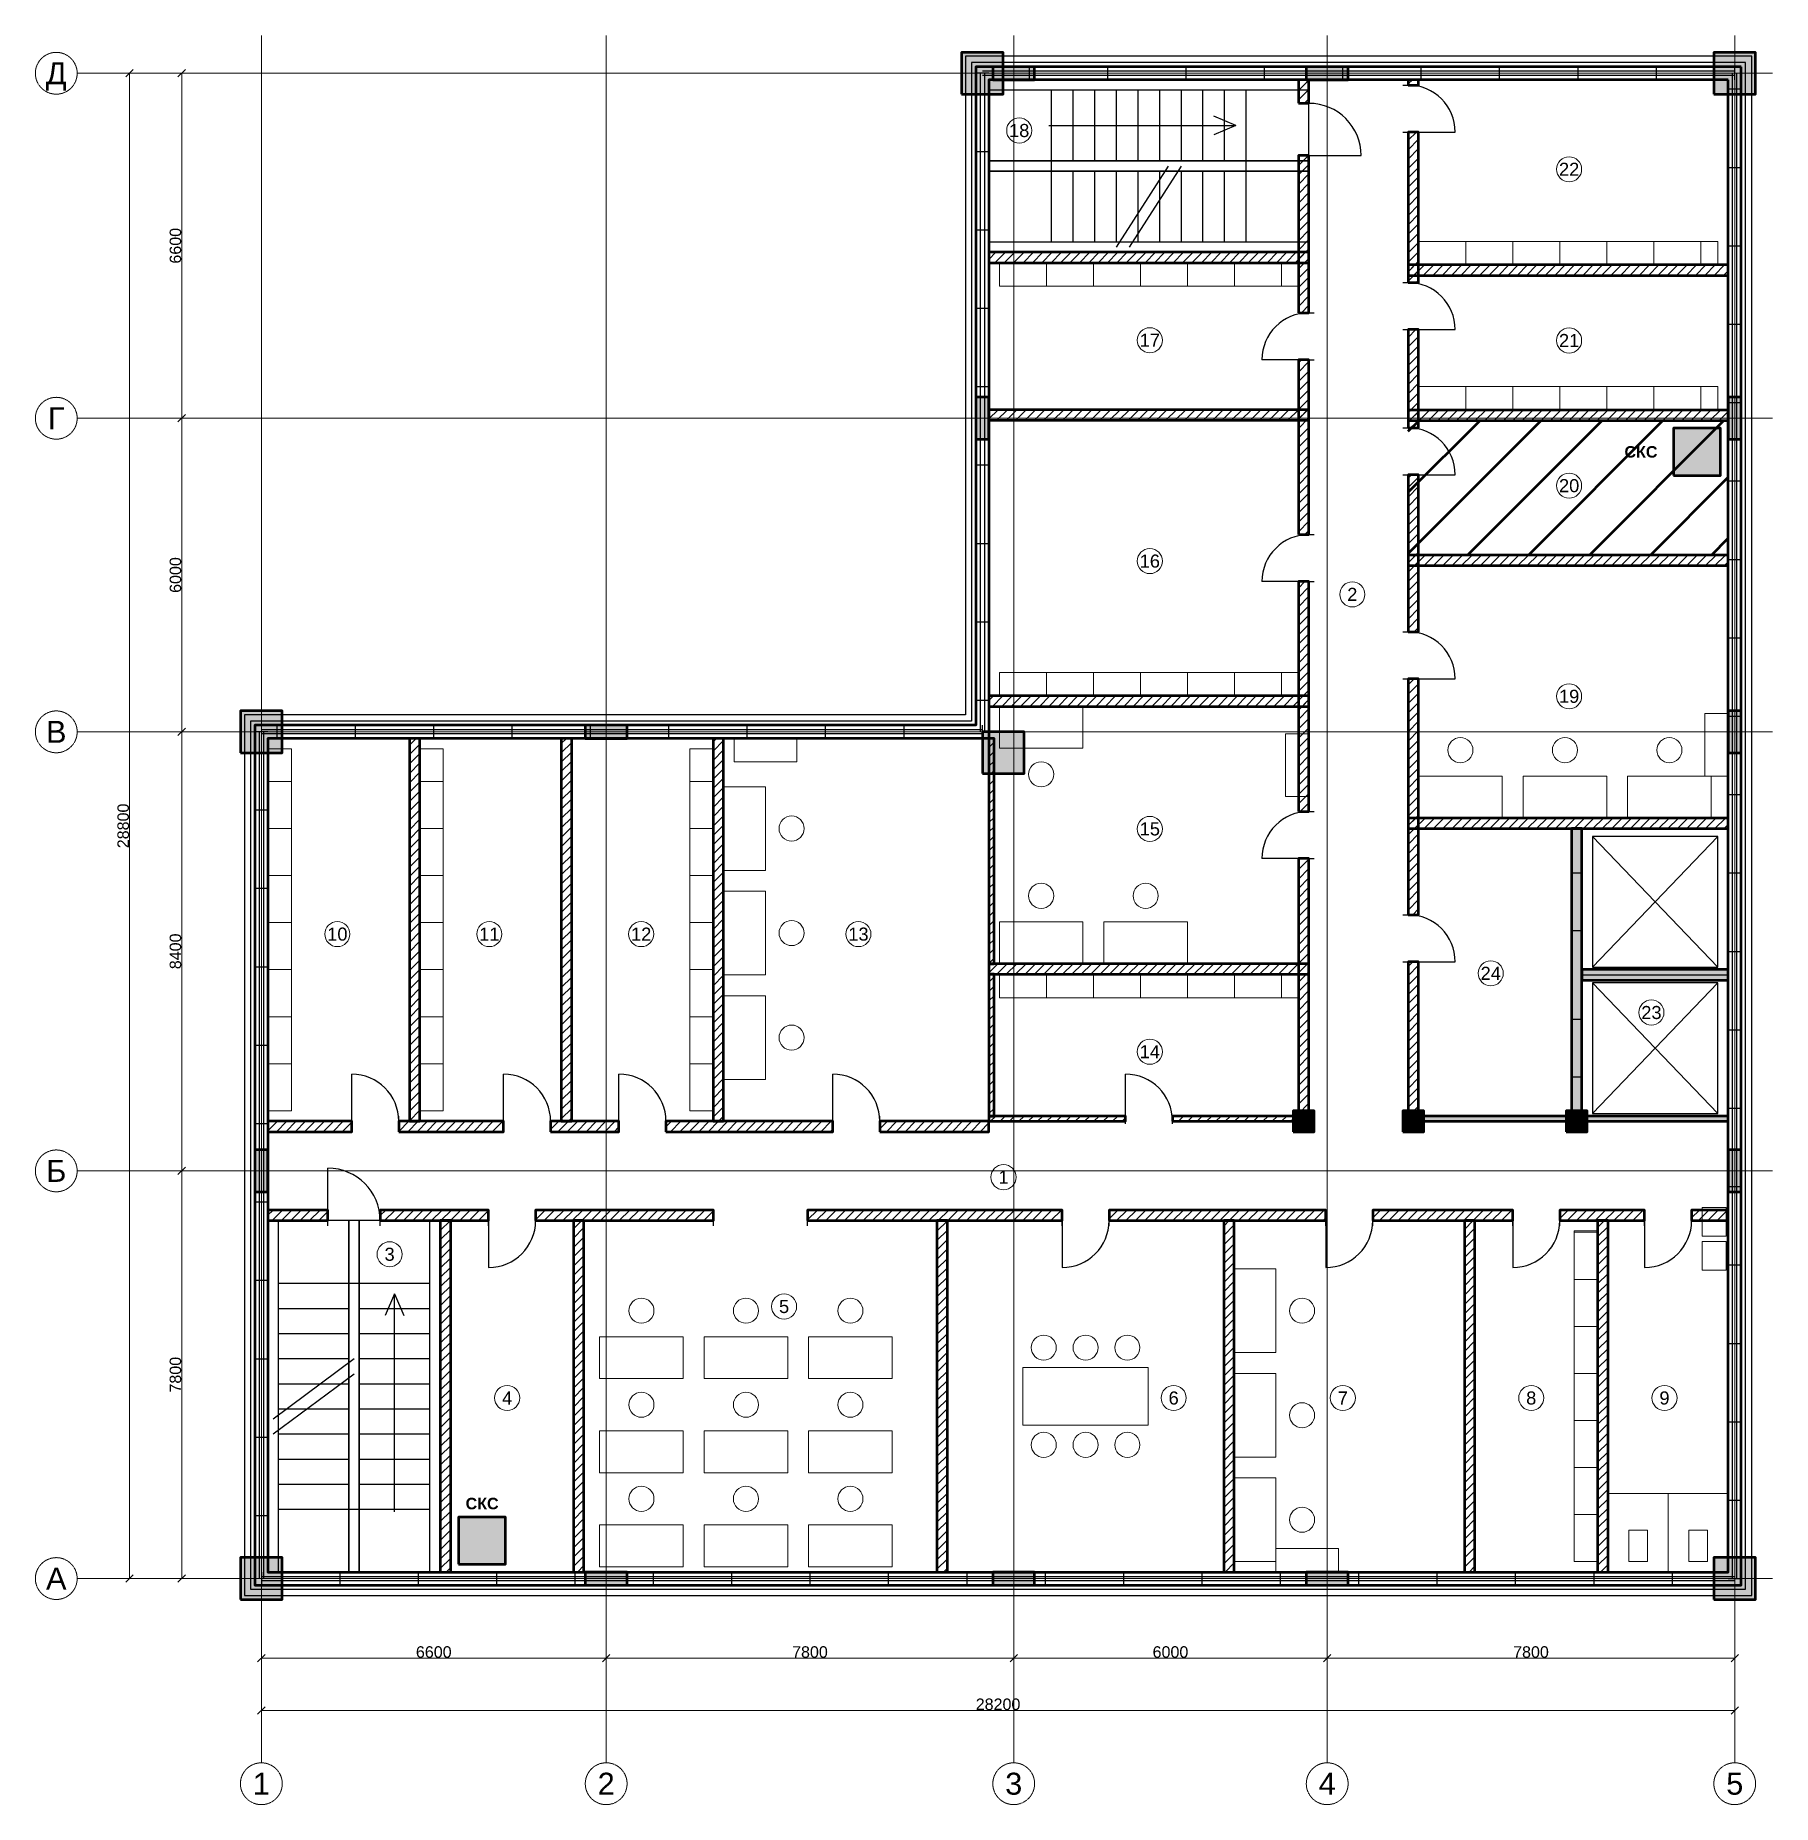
# Model space of a CAD drawing. Header units: millimetres. Extents: x -4325 to 28925, y -4325 to 29525.
import ezdxf
from ezdxf.enums import TextEntityAlignment as Align

# ---------------------------------------------------------------- set-up
doc = ezdxf.new("R2010")
doc.units = ezdxf.units.MM
doc.linetypes.add('CENTER2', pattern=[2.541, 1.587, -0.318, 0.318, -0.318])
for name, color, linetype, lineweight in [('A-ANNO-ROOM', 7, 'CONTINUOUS', 18), ('A-DIMS', 8, 'CONTINUOUS', 13), ('A-DOOR', 3, 'CONTINUOUS', 25), ('A-ELEV', 7, 'CONTINUOUS', 25), ('A-FACADE-PANEL', 8, 'CONTINUOUS', 25), ('A-FURN', 8, 'CONTINUOUS', 18), ('A-GLAZ-RIBBON', 5, 'CONTINUOUS', 25), ('A-GRID', 8, 'CENTER2', 13), ('A-HATCH', 9, 'CONTINUOUS', 9), ('A-OUTLINE', 7, 'CONTINUOUS', 50), ('A-SANI', 8, 'CONTINUOUS', 18), ('A-STAIR', 7, 'CONTINUOUS', 25), ('A-WALL-BLOCK', 9, 'CONTINUOUS', 50), ('A-WALL-RC', 7, 'CONTINUOUS', 50), ('E-SCS-RISER', 1, 'CONTINUOUS', 50), ('E-SERVER-ROOM', 1, 'CONTINUOUS', 50)]:
    doc.layers.add(name, color=color, linetype=linetype, lineweight=lineweight)
doc.styles.add('Arial-Bold', font='arialbd.ttf')
doc.styles.get("Standard").update_dxf_attribs({"font": 'arial.ttf'})

msp = doc.modelspace()

# ---------------------------------------------------------------- hatches: boundary and pattern name
at = {"layer": 'A-HATCH'}
h = msp.add_hatch(dxfattribs=at)
h.set_pattern_fill('ANSI31', scale=40)
h.paths.add_polyline_path([(19850, 28225), (20050, 28225), (20050, 28675), (20050, 28675), (19850, 28675), (19850, 28675)])
h = msp.add_hatch(dxfattribs=at)
h.set_pattern_fill('ANSI31', scale=40)
h.paths.add_polyline_path([(21950, 28575), (22150, 28575), (22150, 28675), (22150, 28675), (21950, 28675), (21950, 28675)])
h = msp.add_hatch(dxfattribs=at)
h.set_pattern_fill('ANSI31', scale=40)
h.paths.add_polyline_path([(21950, 24795), (22150, 24795), (22150, 27675), (21950, 27675)])
h = msp.add_hatch(dxfattribs=at)
h.set_pattern_fill('ANSI31', scale=40)
h.paths.add_polyline_path([(19850, 24218), (20050, 24218), (20050, 27225), (19850, 27225)])
h = msp.add_hatch(dxfattribs=at)
h.set_pattern_fill('ANSI31', scale=40)
h.paths.add_polyline_path([(13925, 25175), (13925, 25175), (20050, 25175), (20050, 25375), (13925, 25375), (13925, 25375)])
h = msp.add_hatch(dxfattribs=at)
h.set_pattern_fill('ANSI31', scale=40)
h.paths.add_polyline_path([(21950, 24933), (28075, 24933), (28075, 24933), (28075, 25133), (28075, 25133), (21950, 25133)])
h = msp.add_hatch(dxfattribs=at)
h.set_pattern_fill('ANSI31', scale=40)
h.paths.add_polyline_path([(21950, 22018), (22150, 22018), (22150, 23895), (21950, 23895)])
h = msp.add_hatch(dxfattribs=at)
h.set_pattern_fill('ANSI31', scale=40)
h.paths.add_polyline_path([(19850, 19974), (20050, 19974), (20050, 23318), (19850, 23318)])
h = msp.add_hatch(dxfattribs=at)
h.set_pattern_fill('ANSI31', scale=40)
h.paths.add_polyline_path([(13925, 22162), (13925, 22162), (20050, 22162), (20050, 22362), (13925, 22362), (13925, 22362)])
h = msp.add_hatch(dxfattribs=at)
h.set_pattern_fill('ANSI31', scale=40)
h.paths.add_polyline_path([(21950, 22157), (28075, 22157), (28075, 22157), (28075, 22357), (28075, 22357), (21950, 22357)])
h = msp.add_hatch(dxfattribs=at)
h.set_pattern_fill('ANSI31', scale=40)
h.paths.add_polyline_path([(21950, 18115), (22150, 18115), (22150, 21118), (21950, 21118)])
h = msp.add_hatch(dxfattribs=at)
h.set_pattern_fill('ANSI31', scale=40)
h.paths.add_polyline_path([(21950, 19380), (28075, 19380), (28075, 19380), (28075, 19580), (28075, 19580), (21950, 19580)])
h = msp.add_hatch(dxfattribs=at)
h.set_pattern_fill('ANSI31', scale=40)
h.paths.add_polyline_path([(19850, 14675), (20050, 14675), (20050, 19074), (19850, 19074)])
h = msp.add_hatch(dxfattribs=at)
h.set_pattern_fill('ANSI31', scale=40)
h.paths.add_polyline_path([(21950, 12700), (22150, 12700), (22150, 17215), (21950, 17215)])
h = msp.add_hatch(dxfattribs=at)
h.set_pattern_fill('ANSI31', scale=40)
h.paths.add_polyline_path([(13925, 16687), (13925, 16687), (20050, 16687), (20050, 16887), (13925, 16887), (13925, 16887)])
h = msp.add_hatch(dxfattribs=at)
h.set_pattern_fill('ANSI31', scale=40)
h.paths.add_polyline_path([(2833, 8750), (3033, 8750), (3033, 16075), (3033, 16075), (2833, 16075), (2833, 16075)])
h = msp.add_hatch(dxfattribs=at)
h.set_pattern_fill('ANSI31', scale=40)
h.paths.add_polyline_path([(5740, 8750), (5940, 8750), (5940, 16075), (5940, 16075), (5740, 16075), (5740, 16075)])
h = msp.add_hatch(dxfattribs=at)
h.set_pattern_fill('ANSI31', scale=40)
h.paths.add_polyline_path([(8648, 8750), (8848, 8750), (8848, 16075), (8848, 16075), (8648, 16075), (8648, 16075)])
h = msp.add_hatch(dxfattribs=at)
h.set_pattern_fill('ANSI31', scale=40)
h.paths.add_polyline_path([(13925, 11763), (14025, 11763), (14025, 16075), (14025, 16075), (13925, 16075), (13925, 16075)])
h = msp.add_hatch(dxfattribs=at)
h.set_pattern_fill('ANSI31', scale=40)
h.paths.add_polyline_path([(21950, 14350), (28075, 14350), (28075, 14350), (28075, 14550), (28075, 14550), (21950, 14550)])
h = msp.add_hatch(dxfattribs=at)
h.set_pattern_fill('ANSI31', scale=40)
h.paths.add_polyline_path([(19850, 8750), (20050, 8750), (20050, 13775), (19850, 13775)])
h = msp.add_hatch(dxfattribs=at)
h.set_pattern_fill('ANSI31', scale=40)
h.paths.add_polyline_path([(13925, 11563), (20050, 11563), (20050, 11763), (13925, 11763)])
h = msp.add_hatch(dxfattribs=at)
h.set_pattern_fill('ANSI31', scale=40)
h.paths.add_polyline_path([(13925, 8850), (14025, 8850), (14025, 11563), (13925, 11563)])
h = msp.add_hatch(dxfattribs=at)
h.set_pattern_fill('ANSI31', scale=40)
h.paths.add_polyline_path([(21950, 8750), (22150, 8750), (22150, 11800), (21950, 11800)])
h = msp.add_hatch(dxfattribs=at)
h.set_pattern_fill('ANSI31', scale=40)
h.paths.add_polyline_path([(13925, 8750), (16538, 8750), (16538, 8850), (13925, 8850)])
h = msp.add_hatch(dxfattribs=at)
h.set_pattern_fill('ANSI31', scale=40)
h.paths.add_polyline_path([(17438, 8750), (19850, 8750), (19850, 8850), (17438, 8850)])
h = msp.add_hatch(dxfattribs=at)
h.set_pattern_fill('ANSI31', scale=40)
h.paths.add_polyline_path([(125, 8550), (125, 8550), (1729, 8550), (1729, 8750), (125, 8750), (125, 8750)])
h = msp.add_hatch(dxfattribs=at)
h.set_pattern_fill('ANSI31', scale=40)
h.paths.add_polyline_path([(2629, 8550), (4636, 8550), (4636, 8750), (2629, 8750)])
h = msp.add_hatch(dxfattribs=at)
h.set_pattern_fill('ANSI31', scale=40)
h.paths.add_polyline_path([(5536, 8550), (6844, 8550), (6844, 8750), (5536, 8750)])
h = msp.add_hatch(dxfattribs=at)
h.set_pattern_fill('ANSI31', scale=40)
h.paths.add_polyline_path([(7744, 8550), (10936, 8550), (10936, 8750), (7744, 8750)])
h = msp.add_hatch(dxfattribs=at)
h.set_pattern_fill('ANSI31', scale=40)
h.paths.add_polyline_path([(11836, 8550), (13925, 8550), (13925, 8750), (11836, 8750)])
h = msp.add_hatch(dxfattribs=at)
h.set_pattern_fill('ANSI31', scale=40)
h.paths.add_polyline_path([(125, 6850), (125, 6850), (1275, 6850), (1275, 7050), (125, 7050), (125, 7050)])
h = msp.add_hatch(dxfattribs=at)
h.set_pattern_fill('ANSI31', scale=40)
h.paths.add_polyline_path([(2275, 6850), (4350, 6850), (4350, 7050), (2275, 7050)])
h = msp.add_hatch(dxfattribs=at)
h.set_pattern_fill('ANSI31', scale=40)
h.paths.add_polyline_path([(3425, 125), (3625, 125), (3625, 125), (3625, 6850), (3425, 6850), (3425, 125)])
h = msp.add_hatch(dxfattribs=at)
h.set_pattern_fill('ANSI31', scale=40)
h.paths.add_polyline_path([(5250, 6850), (8653, 6850), (8653, 7050), (5250, 7050)])
h = msp.add_hatch(dxfattribs=at)
h.set_pattern_fill('ANSI31', scale=40)
h.paths.add_polyline_path([(5975, 125), (6175, 125), (6175, 125), (6175, 6850), (5975, 6850), (5975, 125)])
h = msp.add_hatch(dxfattribs=at)
h.set_pattern_fill('ANSI31', scale=40)
h.paths.add_polyline_path([(10453, 6850), (15325, 6850), (15325, 7050), (10453, 7050)])
h = msp.add_hatch(dxfattribs=at)
h.set_pattern_fill('ANSI31', scale=40)
h.paths.add_polyline_path([(12931, 125), (13131, 125), (13131, 125), (13131, 6850), (12931, 6850), (12931, 125)])
h = msp.add_hatch(dxfattribs=at)
h.set_pattern_fill('ANSI31', scale=40)
h.paths.add_polyline_path([(16225, 6850), (20372, 6850), (20372, 7050), (16225, 7050)])
h = msp.add_hatch(dxfattribs=at)
h.set_pattern_fill('ANSI31', scale=40)
h.paths.add_polyline_path([(18419, 125), (18619, 125), (18619, 125), (18619, 6850), (18419, 6850), (18419, 125)])
h = msp.add_hatch(dxfattribs=at)
h.set_pattern_fill('ANSI31', scale=40)
h.paths.add_polyline_path([(21272, 6850), (23950, 6850), (23950, 7050), (21272, 7050)])
h = msp.add_hatch(dxfattribs=at)
h.set_pattern_fill('ANSI31', scale=40)
h.paths.add_polyline_path([(23025, 125), (23225, 125), (23225, 125), (23225, 6850), (23025, 6850), (23025, 125)])
h = msp.add_hatch(dxfattribs=at)
h.set_pattern_fill('ANSI31', scale=40)
h.paths.add_polyline_path([(24850, 6850), (26475, 6850), (26475, 7050), (24850, 7050)])
h = msp.add_hatch(dxfattribs=at)
h.set_pattern_fill('ANSI31', scale=40)
h.paths.add_polyline_path([(25575, 125), (25775, 125), (25775, 125), (25775, 6850), (25575, 6850), (25575, 125)])
h = msp.add_hatch(dxfattribs=at)
h.set_pattern_fill('ANSI31', scale=40)
h.paths.add_polyline_path([(27375, 6850), (28075, 6850), (28075, 6850), (28075, 7050), (28075, 7050), (27375, 7050)])
at = {"layer": 'A-WALL-RC'}
h = msp.add_hatch(color=7, dxfattribs=at)
h.dxf.hatch_style = 1
h.paths.add_polyline_path([(13400, 28400), (14200, 28400), (14200, 29200), (13400, 29200)])
h = msp.add_hatch(color=7, dxfattribs=at)
h.dxf.hatch_style = 1
h.paths.add_polyline_path([(27800, 28400), (28600, 28400), (28600, 29200), (27800, 29200)])
h = msp.add_hatch(color=7, dxfattribs=at)
h.dxf.hatch_style = 1
h.paths.add_polyline_path([(14000, 28675), (14800, 28675), (14800, 28925), (14000, 28925)])
h = msp.add_hatch(color=7, dxfattribs=at)
h.dxf.hatch_style = 1
h.paths.add_polyline_path([(20000, 28675), (20800, 28675), (20800, 28925), (20000, 28925)])
h = msp.add_hatch(color=7, dxfattribs=at)
h.dxf.hatch_style = 1
h.paths.add_polyline_path([(13675, 21800), (13925, 21800), (13925, 22600), (13675, 22600)])
h = msp.add_hatch(color=7, dxfattribs=at)
h.dxf.hatch_style = 1
h.paths.add_polyline_path([(28075, 21800), (28325, 21800), (28325, 22600), (28075, 22600)])
h = msp.add_hatch(color=7, dxfattribs=at)
h.dxf.hatch_style = 1
h.paths.add_polyline_path([(-400, 15800), (400, 15800), (400, 16600), (-400, 16600)])
h = msp.add_hatch(color=7, dxfattribs=at)
h.dxf.hatch_style = 1
h.paths.add_polyline_path([(28075, 15800), (28325, 15800), (28325, 16600), (28075, 16600)])
h = msp.add_hatch(color=7, dxfattribs=at)
h.dxf.hatch_style = 1
h.paths.add_polyline_path([(6200, 16075), (7000, 16075), (7000, 16325), (6200, 16325)])
h = msp.add_hatch(color=7, dxfattribs=at)
h.dxf.hatch_style = 1
h.paths.add_polyline_path([(13800, 15400), (14600, 15400), (14600, 16200), (13800, 16200)])
h = msp.add_hatch(color=7, dxfattribs=at)
h.dxf.hatch_style = 1
h.paths.add_polyline_path([(25075, 8750), (25275, 8750), (25275, 14350), (25075, 14350)])
h = msp.add_hatch(color=7, dxfattribs=at)
h.dxf.hatch_style = 1
h.paths.add_polyline_path([(25275, 11450), (28075, 11450), (28075, 11450), (28075, 11650), (28075, 11650), (25275, 11650)])
h = msp.add_hatch(color=7, dxfattribs=at)
h.dxf.hatch_style = 1
h.paths.add_polyline_path([(19750, 8550), (20150, 8550), (20150, 8950), (19750, 8950)])
h = msp.add_hatch(color=7, dxfattribs=at)
h.dxf.hatch_style = 1
h.paths.add_polyline_path([(21850, 8550), (22250, 8550), (22250, 8950), (21850, 8950)])
h = msp.add_hatch(color=7, dxfattribs=at)
h.dxf.hatch_style = 1
h.paths.add_polyline_path([(22150, 8750), (25075, 8750), (25075, 8850), (22150, 8850)])
h = msp.add_hatch(color=7, dxfattribs=at)
h.dxf.hatch_style = 1
h.paths.add_polyline_path([(24975, 8550), (25375, 8550), (25375, 8950), (24975, 8950)])
h = msp.add_hatch(color=7, dxfattribs=at)
h.dxf.hatch_style = 1
h.paths.add_polyline_path([(25275, 8750), (28075, 8750), (28075, 8750), (28075, 8850), (28075, 8850), (25275, 8850)])
h = msp.add_hatch(color=7, dxfattribs=at)
h.dxf.hatch_style = 1
h.paths.add_polyline_path([(-125, 7400), (125, 7400), (125, 8200), (-125, 8200)])
h = msp.add_hatch(color=7, dxfattribs=at)
h.dxf.hatch_style = 1
h.paths.add_polyline_path([(28075, 7400), (28325, 7400), (28325, 8200), (28075, 8200)])
h = msp.add_hatch(color=7, dxfattribs=at)
h.dxf.hatch_style = 1
h.paths.add_polyline_path([(-400, -400), (400, -400), (400, 400), (-400, 400)])
h = msp.add_hatch(color=7, dxfattribs=at)
h.dxf.hatch_style = 1
h.paths.add_polyline_path([(27800, -400), (28600, -400), (28600, 400), (27800, 400)])
h = msp.add_hatch(color=7, dxfattribs=at)
h.dxf.hatch_style = 1
h.paths.add_polyline_path([(6200, -125), (7000, -125), (7000, 125), (6200, 125)])
h = msp.add_hatch(color=7, dxfattribs=at)
h.dxf.hatch_style = 1
h.paths.add_polyline_path([(14000, -125), (14800, -125), (14800, 125), (14000, 125)])
h = msp.add_hatch(color=7, dxfattribs=at)
h.dxf.hatch_style = 1
h.paths.add_polyline_path([(20000, -125), (20800, -125), (20800, 125), (20000, 125)])
at = {"layer": 'E-SCS-RISER'}
h = msp.add_hatch(color=7, dxfattribs=at)
h.dxf.hatch_style = 1
h.paths.add_polyline_path([(27025, 21107), (27925, 21107), (27925, 22007), (27025, 22007)])
h = msp.add_hatch(color=7, dxfattribs=at)
h.dxf.hatch_style = 1
h.paths.add_polyline_path([(3775, 275), (4675, 275), (4675, 1175), (3775, 1175)])
at = {"layer": 'E-SERVER-ROOM'}
h = msp.add_hatch(dxfattribs=at)
h.set_pattern_fill('ANSI31', scale=260)
h.paths.add_polyline_path([(21950, 19580), (28075, 19580), (28075, 22157), (21950, 22157)])

# ---------------------------------------------------------------- linework, layer by layer
at = {"layer": 'A-ANNO-ROOM'}
for centre in [(14505, 27705), (25030, 26963), (17005, 23692), (25030, 23687), (25030, 20910), (17005, 19467), (20880, 18830), (25030, 16880), (17005, 14343), (1455, 12330), (4363, 12330), (7270, 12330), (11428, 12330), (23530, 11580), (26605, 10830), (17005, 10080), (14205, 7680), (2455, 6205), (10005, 5205), (4705, 3455), (17461, 3455), (20699, 3455), (24305, 3455), (26855, 3455)]:
    msp.add_circle(centre, 240, dxfattribs=at)
at = {"layer": 'A-DIMS'}
for p, q in [((-2596, 28729), (-2454, 28871)), ((-2525, 0), (-2525, 28800)), ((-1596, 28729), (-1454, 28871)), ((-1525, 22200), (-1525, 28800)), ((-1596, 22129), (-1454, 22271)), ((-1596, 22129), (-1454, 22271)), ((-1525, 16200), (-1525, 22200)), ((-1596, 16129), (-1454, 16271)), ((-1596, 16129), (-1454, 16271)), ((-1525, 7800), (-1525, 16200)), ((-1596, 7729), (-1454, 7871)), ((-1596, 7729), (-1454, 7871)), ((-1525, 0), (-1525, 7800)), ((-2596, -71), (-2454, 71)), ((-1596, -71), (-1454, 71)), ((-71, -1596), (71, -1454)), ((0, -1525), (6600, -1525)), ((6529, -1596), (6671, -1454)), ((6529, -1596), (6671, -1454)), ((6600, -1525), (14400, -1525)), ((14329, -1596), (14471, -1454)), ((14329, -1596), (14471, -1454)), ((14400, -1525), (20400, -1525)), ((20329, -1596), (20471, -1454)), ((20329, -1596), (20471, -1454)), ((20400, -1525), (28200, -1525)), ((28129, -1596), (28271, -1454)), ((-71, -2596), (71, -2454)), ((0, -2525), (28200, -2525)), ((28129, -2596), (28271, -2454))]:
    msp.add_line(p, q, dxfattribs=at)
at = {"layer": 'A-DOOR'}
for p, q in [((21850, 28575), (22050, 28575)), ((19950, 28225), (20150, 28225)), ((21850, 27675), (22050, 27675)), ((21950, 27675), (22850, 27675)), ((19950, 27225), (20150, 27225)), ((20050, 27225), (21050, 27225)), ((21850, 24795), (22050, 24795)), ((19950, 24218), (20150, 24218)), ((21850, 23895), (22050, 23895)), ((21950, 23895), (22850, 23895)), ((20050, 23318), (19150, 23318)), ((19950, 23318), (20150, 23318)), ((21850, 22018), (22050, 22018)), ((21850, 21118), (22050, 21118)), ((21950, 21118), (22850, 21118)), ((19950, 19974), (20150, 19974)), ((20050, 19074), (19150, 19074)), ((19950, 19074), (20150, 19074)), ((21850, 18115), (22050, 18115)), ((21850, 17215), (22050, 17215)), ((21950, 17215), (22850, 17215)), ((19950, 14675), (20150, 14675)), ((20050, 13775), (19150, 13775)), ((19950, 13775), (20150, 13775)), ((25075, 13500), (25275, 13500)), ((21850, 12700), (22050, 12700)), ((25075, 12400), (25275, 12400)), ((21850, 11800), (22050, 11800)), ((21950, 11800), (22850, 11800)), ((25075, 10700), (25275, 10700)), ((1729, 8750), (1729, 9650)), ((4636, 8750), (4636, 9650)), ((6844, 8750), (6844, 9650)), ((10936, 8750), (10936, 9650)), ((16538, 8750), (16538, 9650)), ((25075, 9600), (25275, 9600)), ((1729, 8650), (1729, 8850)), ((2629, 8650), (2629, 8850)), ((4636, 8650), (4636, 8850)), ((5536, 8650), (5536, 8850)), ((6844, 8650), (6844, 8850)), ((7744, 8650), (7744, 8850)), ((10936, 8650), (10936, 8850)), ((11836, 8650), (11836, 8850)), ((16538, 8700), (16538, 8800)), ((17438, 8700), (17438, 8800)), ((1275, 6850), (1275, 7850)), ((1275, 6750), (1275, 6950)), ((2275, 6750), (2275, 6950)), ((4350, 6750), (4350, 6950)), ((4350, 6850), (4350, 5950)), ((5250, 6750), (5250, 6950)), ((8653, 6750), (8653, 6950)), ((10453, 6750), (10453, 6950)), ((15325, 6750), (15325, 6950)), ((15325, 6850), (15325, 5950)), ((16225, 6750), (16225, 6950)), ((20372, 6750), (20372, 6950)), ((20372, 6850), (20372, 5950)), ((21272, 6750), (21272, 6950)), ((23950, 6750), (23950, 6950)), ((23950, 6850), (23950, 5950)), ((24850, 6750), (24850, 6950)), ((26475, 6750), (26475, 6950)), ((26475, 6850), (26475, 5950)), ((27375, 6750), (27375, 6950))]:
    msp.add_line(p, q, dxfattribs=at)
for centre, radius, start, end in [((21950, 27675), 900, 0, 90), ((20050, 27225), 1000, 0, 90), ((21950, 23895), 900, 0, 90), ((20050, 23318), 900, 90, 180), ((21950, 21118), 900, 0, 90), ((20050, 19074), 900, 90, 180), ((21950, 17215), 900, 0, 90), ((20050, 13775), 900, 90, 180), ((21950, 11800), 900, 0, 90), ((1729, 8750), 900, 0, 90), ((4636, 8750), 900, 0, 90), ((6844, 8750), 900, 0, 90), ((10936, 8750), 900, 0, 90), ((16538, 8750), 900, 0, 90), ((1275, 6850), 1000, 0, 90), ((4350, 6850), 900, -90, 0), ((15325, 6850), 900, -90, 0), ((20372, 6850), 900, -90, 0), ((23950, 6850), 900, -90, 0), ((26475, 6850), 900, -90, 0)]:
    msp.add_arc(centre, radius, start, end, dxfattribs=at)
at = {"layer": 'A-ELEV'}
for p, q in [((25475, 11700), (27875, 14200)), ((25475, 14200), (27875, 11700)), ((25275, 11550), (28075, 11550)), ((25475, 8900), (27875, 11400)), ((25475, 11400), (27875, 8900))]:
    msp.add_line(p, q, dxfattribs=at)
for points in [[(25475, 11700), (27875, 11700), (27875, 14200), (25475, 14200)], [(25475, 8900), (27875, 8900), (27875, 11400), (25475, 11400)]]:
    msp.add_lwpolyline(points, close=True, dxfattribs=at)
at = {"layer": 'A-FACADE-PANEL'}
for points in [[(28525, 29125), (13475, 29125), (13475, 16525), (-325, 16525), (-325, -325), (28525, -325)], [(28405, 29005), (13595, 29005), (13595, 16405), (-205, 16405), (-205, -205), (28405, -205)]]:
    msp.add_lwpolyline(points, close=True, dxfattribs=at)
at = {"layer": 'A-FURN'}
for p, q in [((23050, 25133), (23050, 25583)), ((23950, 25133), (23950, 25583)), ((24850, 25133), (24850, 25583)), ((25750, 25133), (25750, 25583)), ((26650, 25133), (26650, 25583)), ((27550, 25133), (27550, 25583)), ((15025, 24725), (15025, 25175)), ((15925, 24725), (15925, 25175)), ((16825, 24725), (16825, 25175)), ((17725, 24725), (17725, 25175)), ((18625, 24725), (18625, 25175)), ((19525, 24725), (19525, 25175)), ((23050, 22357), (23050, 22807)), ((23950, 22357), (23950, 22807)), ((24850, 22357), (24850, 22807)), ((25750, 22357), (25750, 22807)), ((26650, 22357), (26650, 22807)), ((27550, 22357), (27550, 22807)), ((15025, 16887), (15025, 17337)), ((15925, 16887), (15925, 17337)), ((16825, 16887), (16825, 17337)), ((17725, 16887), (17725, 17337)), ((18625, 16887), (18625, 17337)), ((19525, 16887), (19525, 17337)), ((125, 15250), (575, 15250)), ((3033, 15250), (3483, 15250)), ((8198, 15250), (8648, 15250)), ((125, 14350), (575, 14350)), ((3033, 14350), (3483, 14350)), ((8198, 14350), (8648, 14350)), ((125, 13450), (575, 13450)), ((3033, 13450), (3483, 13450)), ((8198, 13450), (8648, 13450)), ((125, 12550), (575, 12550)), ((3033, 12550), (3483, 12550)), ((8198, 12550), (8648, 12550)), ((125, 11650), (575, 11650)), ((3033, 11650), (3483, 11650)), ((8198, 11650), (8648, 11650)), ((15025, 11113), (15025, 11563)), ((15925, 11113), (15925, 11563)), ((16825, 11113), (16825, 11563)), ((17725, 11113), (17725, 11563)), ((18625, 11113), (18625, 11563)), ((19525, 11113), (19525, 11563)), ((125, 10750), (575, 10750)), ((3033, 10750), (3483, 10750)), ((8198, 10750), (8648, 10750)), ((125, 9850), (575, 9850)), ((3033, 9850), (3483, 9850)), ((8198, 9850), (8648, 9850)), ((25125, 6625), (25575, 6625)), ((25125, 5725), (25575, 5725)), ((25125, 4825), (25575, 4825)), ((25125, 3925), (25575, 3925)), ((25125, 3025), (25575, 3025)), ((25125, 2125), (25575, 2125)), ((25125, 1225), (25575, 1225))]:
    msp.add_line(p, q, dxfattribs=at)
for points in [[(22150, 25133), (27875, 25133), (27875, 25583), (22150, 25583)], [(14125, 24725), (19850, 24725), (19850, 25175), (14125, 25175)], [(22150, 22357), (27875, 22357), (27875, 22807), (22150, 22807)], [(14125, 16887), (19850, 16887), (19850, 17337), (14125, 17337)], [(14125, 15887), (15725, 15887), (15725, 16687), (14125, 16687)], [(27625, 15350), (28075, 15350), (28075, 16550), (27625, 16550)], [(9048, 15625), (10248, 15625), (10248, 16075), (9048, 16075)], [(19600, 14963), (20050, 14963), (20050, 16163), (19600, 16163)], [(125, 8950), (575, 8950), (575, 15875), (125, 15875)], [(3033, 8950), (3483, 8950), (3483, 15875), (3033, 15875)], [(8198, 8950), (8648, 8950), (8648, 15875), (8198, 15875)], [(22150, 14550), (23750, 14550), (23750, 15350), (22150, 15350)], [(24150, 14550), (25750, 14550), (25750, 15350), (24150, 15350)], [(26150, 14550), (27750, 14550), (27750, 15350), (26150, 15350)], [(8848, 13550), (9648, 13550), (9648, 15150), (8848, 15150)], [(8848, 11550), (9648, 11550), (9648, 13150), (8848, 13150)], [(14125, 11763), (15725, 11763), (15725, 12563), (14125, 12563)], [(16125, 11763), (17725, 11763), (17725, 12563), (16125, 12563)], [(14125, 11113), (19850, 11113), (19850, 11563), (14125, 11563)], [(8848, 9550), (9648, 9550), (9648, 11150), (8848, 11150)], [(25125, 325), (25575, 325), (25575, 6650), (25125, 6650)], [(18619, 4325), (19419, 4325), (19419, 5925), (18619, 5925)], [(6475, 3825), (8075, 3825), (8075, 4625), (6475, 4625)], [(8475, 3825), (10075, 3825), (10075, 4625), (8475, 4625)], [(10475, 3825), (12075, 3825), (12075, 4625), (10475, 4625)], [(14575, 2938), (16975, 2938), (16975, 4038), (14575, 4038)], [(18619, 2325), (19419, 2325), (19419, 3925), (18619, 3925)], [(6475, 2025), (8075, 2025), (8075, 2825), (6475, 2825)], [(8475, 2025), (10075, 2025), (10075, 2825), (8475, 2825)], [(10475, 2025), (12075, 2025), (12075, 2825), (10475, 2825)], [(18619, 325), (19419, 325), (19419, 1925), (18619, 1925)], [(6475, 225), (8075, 225), (8075, 1025), (6475, 1025)], [(8475, 225), (10075, 225), (10075, 1025), (8475, 1025)], [(10475, 225), (12075, 225), (12075, 1025), (10475, 1025)], [(19419, 125), (20619, 125), (20619, 575), (19419, 575)]]:
    msp.add_lwpolyline(points, close=True, dxfattribs=at)
for centre in [(22950, 15850), (24950, 15850), (26950, 15850), (14925, 15387), (10148, 14350), (14925, 13063), (16925, 13063), (10148, 12350), (10148, 10350), (7275, 5125), (9275, 5125), (11275, 5125), (19919, 5125), (14975, 4418), (15775, 4418), (16575, 4418), (7275, 3325), (9275, 3325), (11275, 3325), (19919, 3125), (14975, 2558), (15775, 2558), (16575, 2558), (7275, 1525), (9275, 1525), (11275, 1525), (19919, 1125)]:
    msp.add_circle(centre, 240, dxfattribs=at)
at = {"layer": 'A-GLAZ-RIBBON'}
for p, q in [((13925, 28800), (13675, 28800)), ((13760, 28800), (13760, 16200)), ((28200, 28840), (13800, 28840)), ((13840, 28800), (13840, 16200)), ((14700, 28675), (14700, 28925)), ((16200, 28675), (16200, 28925)), ((17700, 28675), (17700, 28925)), ((19200, 28675), (19200, 28925)), ((20700, 28675), (20700, 28925)), ((22200, 28675), (22200, 28925)), ((23700, 28675), (23700, 28925)), ((25200, 28675), (25200, 28925)), ((26700, 28675), (26700, 28925)), ((28160, 0), (28160, 28800)), ((28200, 28675), (28200, 28925)), ((28240, 0), (28240, 28800)), ((28200, 28760), (13800, 28760)), ((28075, 28500), (28325, 28500)), ((13925, 27300), (13675, 27300)), ((28075, 27000), (28325, 27000)), ((13925, 25800), (13675, 25800)), ((28075, 25500), (28325, 25500)), ((13925, 24300), (13675, 24300)), ((28075, 24000), (28325, 24000)), ((13925, 22800), (13675, 22800)), ((28075, 22500), (28325, 22500)), ((13925, 21300), (13675, 21300)), ((28075, 21000), (28325, 21000)), ((13925, 19800), (13675, 19800)), ((28075, 19500), (28325, 19500)), ((13925, 18300), (13675, 18300)), ((28075, 18000), (28325, 18000)), ((13925, 16800), (13675, 16800)), ((300, 16075), (300, 16325)), ((1800, 16075), (1800, 16325)), ((3300, 16075), (3300, 16325)), ((4800, 16075), (4800, 16325)), ((6300, 16075), (6300, 16325)), ((7800, 16075), (7800, 16325)), ((9300, 16075), (9300, 16325)), ((10800, 16075), (10800, 16325)), ((12300, 16075), (12300, 16325)), ((13800, 16075), (13800, 16325)), ((28075, 16500), (28325, 16500)), ((125, 16200), (-125, 16200)), ((-40, 16200), (-40, 0)), ((13800, 16240), (0, 16240)), ((13800, 16160), (0, 16160)), ((40, 16200), (40, 0)), ((28075, 15000), (28325, 15000)), ((125, 14700), (-125, 14700)), ((28075, 13500), (28325, 13500)), ((125, 13200), (-125, 13200)), ((28075, 12000), (28325, 12000)), ((125, 11700), (-125, 11700)), ((28075, 10500), (28325, 10500)), ((125, 10200), (-125, 10200)), ((28075, 9000), (28325, 9000)), ((125, 8700), (-125, 8700)), ((28075, 7500), (28325, 7500)), ((125, 7200), (-125, 7200)), ((28075, 6000), (28325, 6000)), ((125, 5700), (-125, 5700)), ((28075, 4500), (28325, 4500)), ((125, 4200), (-125, 4200)), ((28075, 3000), (28325, 3000)), ((125, 2700), (-125, 2700)), ((28075, 1500), (28325, 1500)), ((125, 1200), (-125, 1200)), ((0, 125), (0, -125)), ((0, 40), (28200, 40)), ((1500, 125), (1500, -125)), ((3000, 125), (3000, -125)), ((4500, 125), (4500, -125)), ((6000, 125), (6000, -125)), ((7500, 125), (7500, -125)), ((9000, 125), (9000, -125)), ((10500, 125), (10500, -125)), ((12000, 125), (12000, -125)), ((13500, 125), (13500, -125)), ((15000, 125), (15000, -125)), ((16500, 125), (16500, -125)), ((18000, 125), (18000, -125)), ((19500, 125), (19500, -125)), ((21000, 125), (21000, -125)), ((22500, 125), (22500, -125)), ((24000, 125), (24000, -125)), ((25500, 125), (25500, -125)), ((27000, 125), (27000, -125)), ((28075, 0), (28325, 0)), ((0, -40), (28200, -40))]:
    msp.add_line(p, q, dxfattribs=at)
at = {"layer": 'A-GRID'}
for p, q in [((0, -3525), (0, 29525)), ((6600, -3525), (6600, 29525)), ((14400, -3525), (14400, 29525)), ((20400, -3525), (20400, 29525)), ((28200, -3525), (28200, 29525)), ((-3525, 28800), (28925, 28800)), ((-3525, 22200), (28925, 22200)), ((-3525, 16200), (28925, 16200)), ((-3525, 7800), (28925, 7800)), ((-3525, 0), (28925, 0))]:
    msp.add_line(p, q, dxfattribs=at)
for centre in [(-3925, 28800), (-3925, 22200), (-3925, 16200), (-3925, 7800), (-3925, 0), (0, -3925), (6600, -3925), (14400, -3925), (20400, -3925), (28200, -3925)]:
    msp.add_circle(centre, 400, dxfattribs=at)
at = {"layer": 'A-OUTLINE'}
for points in [[(28325, 28925), (13675, 28925), (13675, 16325), (-125, 16325), (-125, -125), (28325, -125)], [(28075, 28675), (13925, 28675), (13925, 16075), (125, 16075), (125, 125), (28075, 125)]]:
    msp.add_lwpolyline(points, close=True, dxfattribs=at)
at = {"layer": 'A-SANI'}
for points in [[(27575, 6550), (28035, 6550), (28035, 7100), (27575, 7100)], [(27575, 5900), (28035, 5900), (28035, 6450), (27575, 6450)], [(25775, 125), (26925, 125), (26925, 1625), (25775, 1625)], [(26925, 125), (28075, 125), (28075, 1625), (26925, 1625)], [(26170, 325), (26530, 325), (26530, 925), (26170, 925)], [(27320, 325), (27680, 325), (27680, 925), (27320, 925)]]:
    msp.add_lwpolyline(points, close=True, dxfattribs=at)
at = {"layer": 'A-STAIR'}
for p, q in [((15125, 25575), (15125, 28475)), ((15539, 27125), (15539, 28475)), ((15953, 27125), (15953, 28475)), ((16367, 27125), (16367, 28475)), ((16781, 27125), (16781, 28475)), ((17194, 27125), (17194, 28475)), ((17608, 27125), (17608, 28475)), ((18022, 27125), (18022, 28475)), ((18436, 27125), (18436, 28475)), ((18850, 27125), (18850, 28475)), ((18850, 25575), (18850, 28475)), ((15075, 27800), (18650, 27800)), ((18650, 27800), (18230, 27980)), ((18650, 27800), (18230, 27620)), ((15539, 25575), (15539, 26925)), ((15953, 25575), (15953, 26925)), ((16367, 25475), (17360, 27025)), ((16367, 25575), (16367, 26925)), ((16615, 25475), (17608, 27025)), ((16781, 25575), (16781, 26925)), ((17194, 25575), (17194, 26925)), ((17608, 25575), (17608, 26925)), ((18022, 25575), (18022, 26925)), ((18436, 25575), (18436, 26925)), ((18850, 25575), (18850, 26925)), ((325, 5650), (1675, 5650)), ((325, 5650), (3225, 5650)), ((1875, 5650), (3225, 5650)), ((2550, 5450), (2370, 5030)), ((2550, 1275), (2550, 5450)), ((2550, 5450), (2730, 5030)), ((325, 5169), (1675, 5169)), ((1875, 5169), (3225, 5169)), ((325, 4689), (1675, 4689)), ((1875, 4689), (3225, 4689)), ((225, 3055), (1775, 4208)), ((325, 4208), (1675, 4208)), ((1875, 4208), (3225, 4208)), ((225, 2767), (1775, 3920)), ((325, 3728), (1675, 3728)), ((1875, 3728), (3225, 3728)), ((325, 3247), (1675, 3247)), ((1875, 3247), (3225, 3247)), ((325, 2767), (1675, 2767)), ((1875, 2767), (3225, 2767)), ((325, 2286), (1675, 2286)), ((1875, 2286), (3225, 2286)), ((325, 1806), (1675, 1806)), ((1875, 1806), (3225, 1806)), ((325, 1325), (3225, 1325))]:
    msp.add_line(p, q, dxfattribs=at)
for points in [[(13925, 27125), (20050, 27125), (20050, 28475), (13925, 28475)], [(13925, 26925), (20050, 26925), (20050, 27125), (13925, 27125)], [(13925, 25575), (20050, 25575), (20050, 26925), (13925, 26925)], [(325, 125), (1675, 125), (1675, 6850), (325, 6850)], [(1675, 125), (1875, 125), (1875, 6850), (1675, 6850)], [(1875, 125), (3225, 125), (3225, 6850), (1875, 6850)]]:
    msp.add_lwpolyline(points, close=True, dxfattribs=at)
at = {"layer": 'A-WALL-BLOCK'}
for points in [[(19850, 28225), (20050, 28225), (20050, 28675), (20050, 28675), (19850, 28675), (19850, 28675)], [(21950, 28575), (22150, 28575), (22150, 28675), (22150, 28675), (21950, 28675), (21950, 28675)], [(21950, 24795), (22150, 24795), (22150, 27675), (21950, 27675)], [(19850, 24218), (20050, 24218), (20050, 27225), (19850, 27225)], [(13925, 25175), (13925, 25175), (20050, 25175), (20050, 25375), (13925, 25375), (13925, 25375)], [(21950, 24933), (28075, 24933), (28075, 24933), (28075, 25133), (28075, 25133), (21950, 25133)], [(21950, 22018), (22150, 22018), (22150, 23895), (21950, 23895)], [(19850, 19974), (20050, 19974), (20050, 23318), (19850, 23318)], [(13925, 22162), (13925, 22162), (20050, 22162), (20050, 22362), (13925, 22362), (13925, 22362)], [(21950, 22157), (28075, 22157), (28075, 22157), (28075, 22357), (28075, 22357), (21950, 22357)], [(21950, 18115), (22150, 18115), (22150, 21118), (21950, 21118)], [(21950, 19380), (28075, 19380), (28075, 19380), (28075, 19580), (28075, 19580), (21950, 19580)], [(19850, 14675), (20050, 14675), (20050, 19074), (19850, 19074)], [(21950, 12700), (22150, 12700), (22150, 17215), (21950, 17215)], [(13925, 16687), (13925, 16687), (20050, 16687), (20050, 16887), (13925, 16887), (13925, 16887)], [(2833, 8750), (3033, 8750), (3033, 16075), (3033, 16075), (2833, 16075), (2833, 16075)], [(5740, 8750), (5940, 8750), (5940, 16075), (5940, 16075), (5740, 16075), (5740, 16075)], [(8648, 8750), (8848, 8750), (8848, 16075), (8848, 16075), (8648, 16075), (8648, 16075)], [(13925, 11763), (14025, 11763), (14025, 16075), (14025, 16075), (13925, 16075), (13925, 16075)], [(21950, 14350), (28075, 14350), (28075, 14350), (28075, 14550), (28075, 14550), (21950, 14550)], [(19850, 8750), (20050, 8750), (20050, 13775), (19850, 13775)], [(13925, 11563), (20050, 11563), (20050, 11763), (13925, 11763)], [(13925, 8850), (14025, 8850), (14025, 11563), (13925, 11563)], [(21950, 8750), (22150, 8750), (22150, 11800), (21950, 11800)], [(13925, 8750), (16538, 8750), (16538, 8850), (13925, 8850)], [(17438, 8750), (19850, 8750), (19850, 8850), (17438, 8850)], [(125, 8550), (125, 8550), (1729, 8550), (1729, 8750), (125, 8750), (125, 8750)], [(2629, 8550), (4636, 8550), (4636, 8750), (2629, 8750)], [(5536, 8550), (6844, 8550), (6844, 8750), (5536, 8750)], [(7744, 8550), (10936, 8550), (10936, 8750), (7744, 8750)], [(11836, 8550), (13925, 8550), (13925, 8750), (11836, 8750)], [(125, 6850), (125, 6850), (1275, 6850), (1275, 7050), (125, 7050), (125, 7050)], [(2275, 6850), (4350, 6850), (4350, 7050), (2275, 7050)], [(3425, 125), (3625, 125), (3625, 125), (3625, 6850), (3425, 6850), (3425, 125)], [(5250, 6850), (8653, 6850), (8653, 7050), (5250, 7050)], [(5975, 125), (6175, 125), (6175, 125), (6175, 6850), (5975, 6850), (5975, 125)], [(10453, 6850), (15325, 6850), (15325, 7050), (10453, 7050)], [(12931, 125), (13131, 125), (13131, 125), (13131, 6850), (12931, 6850), (12931, 125)], [(16225, 6850), (20372, 6850), (20372, 7050), (16225, 7050)], [(18419, 125), (18619, 125), (18619, 125), (18619, 6850), (18419, 6850), (18419, 125)], [(21272, 6850), (23950, 6850), (23950, 7050), (21272, 7050)], [(23025, 125), (23225, 125), (23225, 125), (23225, 6850), (23025, 6850), (23025, 125)], [(24850, 6850), (26475, 6850), (26475, 7050), (24850, 7050)], [(25575, 125), (25775, 125), (25775, 125), (25775, 6850), (25575, 6850), (25575, 125)], [(27375, 6850), (28075, 6850), (28075, 6850), (28075, 7050), (28075, 7050), (27375, 7050)]]:
    msp.add_lwpolyline(points, close=True, dxfattribs=at)
at = {"layer": 'A-WALL-RC'}
for points in [[(13400, 28400), (14200, 28400), (14200, 29200), (13400, 29200)], [(27800, 28400), (28600, 28400), (28600, 29200), (27800, 29200)], [(14000, 28675), (14800, 28675), (14800, 28925), (14000, 28925)], [(20000, 28675), (20800, 28675), (20800, 28925), (20000, 28925)], [(13675, 21800), (13925, 21800), (13925, 22600), (13675, 22600)], [(28075, 21800), (28325, 21800), (28325, 22600), (28075, 22600)], [(-400, 15800), (400, 15800), (400, 16600), (-400, 16600)], [(28075, 15800), (28325, 15800), (28325, 16600), (28075, 16600)], [(6200, 16075), (7000, 16075), (7000, 16325), (6200, 16325)], [(13800, 15400), (14600, 15400), (14600, 16200), (13800, 16200)], [(25075, 8750), (25275, 8750), (25275, 14350), (25075, 14350)], [(25275, 11450), (28075, 11450), (28075, 11450), (28075, 11650), (28075, 11650), (25275, 11650)], [(19750, 8550), (20150, 8550), (20150, 8950), (19750, 8950)], [(21850, 8550), (22250, 8550), (22250, 8950), (21850, 8950)], [(22150, 8750), (25075, 8750), (25075, 8850), (22150, 8850)], [(24975, 8550), (25375, 8550), (25375, 8950), (24975, 8950)], [(25275, 8750), (28075, 8750), (28075, 8750), (28075, 8850), (28075, 8850), (25275, 8850)], [(-125, 7400), (125, 7400), (125, 8200), (-125, 8200)], [(28075, 7400), (28325, 7400), (28325, 8200), (28075, 8200)], [(-400, -400), (400, -400), (400, 400), (-400, 400)], [(27800, -400), (28600, -400), (28600, 400), (27800, 400)], [(6200, -125), (7000, -125), (7000, 125), (6200, 125)], [(14000, -125), (14800, -125), (14800, 125), (14000, 125)], [(20000, -125), (20800, -125), (20800, 125), (20000, 125)]]:
    msp.add_lwpolyline(points, close=True, dxfattribs=at)
at = {"layer": 'E-SCS-RISER'}
for points in [[(27025, 21107), (27925, 21107), (27925, 22007), (27025, 22007)], [(3775, 275), (4675, 275), (4675, 1175), (3775, 1175)]]:
    msp.add_lwpolyline(points, close=True, dxfattribs=at)

# ---------------------------------------------------------------- texts
at = {"layer": 'A-ANNO-ROOM'}
for s, p in [('18', (14505, 27705)), ('22', (25030, 26963)), ('17', (17005, 23692)), ('21', (25030, 23687)), ('20', (25030, 20910)), ('16', (17005, 19467)), ('2', (20880, 18830)), ('19', (25030, 16880)), ('15', (17005, 14343)), ('10', (1455, 12330)), ('11', (4363, 12330)), ('12', (7270, 12330)), ('13', (11428, 12330)), ('24', (23530, 11580)), ('23', (26605, 10830)), ('14', (17005, 10080)), ('1', (14205, 7680)), ('3', (2455, 6205)), ('5', (10005, 5205)), ('4', (4705, 3455)), ('6', (17461, 3455)), ('7', (20699, 3455)), ('8', (24305, 3455)), ('9', (26855, 3455))]:
    msp.add_text(s, height=250, dxfattribs=at).set_placement(p, align=Align.MIDDLE_CENTER)
at = {"layer": 'A-DIMS'}
for s, p in [('6600', (-1645, 25500)), ('6000', (-1645, 19200)), ('28800', (-2645, 14400)), ('8400', (-1645, 12000)), ('7800', (-1645, 3900))]:
    msp.add_text(s, height=220, rotation=90, dxfattribs=at).set_placement(p, align=Align.MIDDLE_CENTER)
for s, p in [('6600', (3300, -1405)), ('7800', (10500, -1405)), ('6000', (17400, -1405)), ('7800', (24300, -1405)), ('28200', (14100, -2405))]:
    msp.add_text(s, height=220, dxfattribs=at).set_placement(p, align=Align.MIDDLE_CENTER)
at = {"layer": 'A-GRID'}
for s, p in [('Д', (-3925, 28800)), ('Г', (-3925, 22200)), ('В', (-3925, 16200)), ('Б', (-3925, 7800)), ('А', (-3925, 0)), ('1', (0, -3925)), ('2', (6600, -3925)), ('3', (14400, -3925)), ('4', (20400, -3925)), ('5', (28200, -3925))]:
    msp.add_text(s, height=420, dxfattribs=at).set_placement(p, align=Align.MIDDLE_CENTER)
at = {"layer": 'E-SCS-RISER', "style": 'Arial-Bold'}
for p in [(26405, 21557), (4225, 1435)]:
    msp.add_text('СКС', height=220, dxfattribs=at).set_placement(p, align=Align.MIDDLE_CENTER)

doc.saveas('drawing.dxf')
